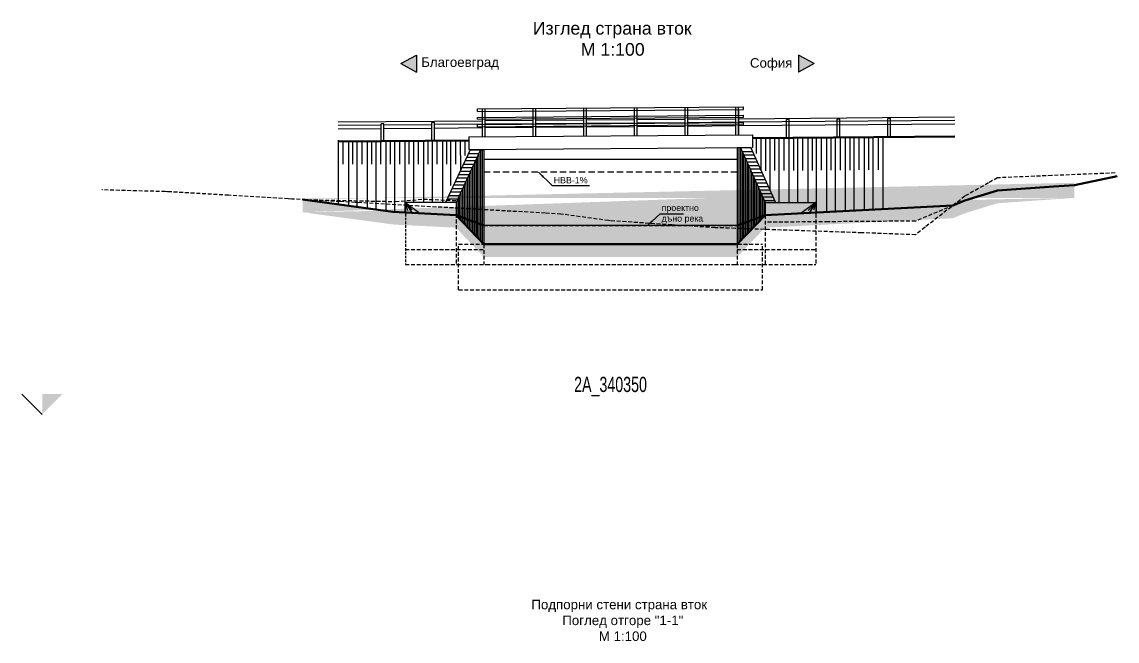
# Model space of a CAD drawing. Header units: centimetres. Extents: x 8495135 to 959133560, y 4530079 to 463453963.
# Drawn here: x 958985873 to 958990197, y 463401095 to 463403538 of the extents above; entities that cross this region are included whole.
import ezdxf
from ezdxf.enums import TextEntityAlignment as Align

# ---------------------------------------------------------------- set-up
doc = ezdxf.new("R2010")
doc.units = ezdxf.units.CM
doc.header["$LTSCALE"] = 0.1
doc.linetypes.add('DASHED', pattern=[0.75, 0.5, -0.25])
doc.layers.add('31_VERT_ALIGNM', color=1, linetype='Continuous', lineweight=50)
for name, color, linetype in [('40_PROFILE_NUMBER', 7, 'Continuous'), ('40_REF_ELEV', 7, 'Continuous'), ('br_dimension', 1, 'Continuous'), ('br_hatch', 9, 'Continuous'), ('br_hatch_dark', 8, 'Continuous'), ('br_hatch_tumen', 8, 'Continuous'), ('br_view_yellow', 2, 'Continuous'), ('Kustendilska voda', 12, 'Continuous')]:
    doc.layers.add(name, color=color, linetype=linetype)
doc.styles.add('MM 1 to 100', font='arial.ttf', dxfattribs={"height": 25})
doc.styles.add('MM 1 to 150', font='arial.ttf', dxfattribs={"height": 37.5})
doc.styles.add('MM 1 to 50', font='arial.ttf', dxfattribs={"height": 12.5})
doc.styles.add('MM_ARIAL', font='arial.ttf')
doc.styles.add('PLATEIA', font='CGSAPPS.SHX')
doc.dimstyles.new('MM DIM 1 to 100', dxfattribs={"dimscale": 10, "dimtxt": 2.5, "dimasz": 2.5, "dimexe": 2.1, "dimexo": 1.5, "dimgap": 1.5, "dimtad": 1, "dimdec": 0, "dimdsep": 46, "dimtxsty": 'MM_ARIAL', "dimcen": 3, "dimclrd": 1, "dimclre": 1, "dimclrt": 7, "dimaunit": 2, "dimadec": 1, "dimazin": 0, "dimtp": 100, "dimtm": 3, "dimtfac": 1, "dimtdec": 0, "dimtix": 1, "dimtmove": 0, "dimatfit": 3, "dimfxl": 0, "dimtolj": 1, "dimtzin": 0, "dimarcsym": 0})

msp = doc.modelspace()

# ---------------------------------------------------------------- hatches: boundary and pattern name
at = {"layer": 'br_hatch'}
h = msp.add_hatch(dxfattribs=at)
h.set_pattern_fill('EARTH', color=256, scale=5, angle=45)
h.set_pattern_definition([(45, (950484482.08, 458887364.23), (4e-15, 44.90128061), [31.75, -31.75]), (45, (950484473.66, 458887372.65), (4e-15, 44.90128061), [31.75, -31.75]), (45, (950484465.24, 458887381.07), (4e-15, 44.90128061), [31.75, -31.75]), (135, (950484465.24, 458887386.682), (-44.90128061, 4e-15), [31.75, -31.75]), (135, (950484473.66, 458887395.1), (-44.90128061, 4e-15), [31.75, -31.75]), (135, (950484482.08, 458887403.52), (-44.90128061, 4e-15), [31.75, -31.75])])
edge = h.paths.add_edge_path()
edge.add_line((958986981.15, 463402836.82), (958987344.44, 463402788.08))
edge.add_line((958987344.44, 463402788.08), (958987587.07, 463402776.07))
edge.add_line((958987587.07, 463402776.07), (958987697.07, 463402660.34))
edge.add_line((958987697.07, 463402660.34), (958988697.07, 463402660.34))
edge.add_line((958988697.07, 463402660.34), (958988807.07, 463402776.07))
edge.add_line((958988807.07, 463402776.07), (958989548.74, 463402813.26))
edge.add_line((958989548.74, 463402813.26), (958989596.17, 463402832.96))
edge.add_line((958989596.17, 463402832.96), (958989724.87, 463402872.53))
edge.add_line((958989724.87, 463402872.53), (958990028.77, 463402893.7))
edge.add_line((958986981.15, 463402786.82), (958987344.44, 463402738.08))
edge.add_line((958987344.44, 463402738.08), (958987587.07, 463402726.07))
edge.add_line((958987587.07, 463402726.07), (958987697.07, 463402610.34))
edge.add_line((958987697.07, 463402610.34), (958988697.07, 463402610.34))
edge.add_line((958988697.07, 463402610.34), (958988807.07, 463402726.07))
edge.add_line((958988807.07, 463402726.07), (958989548.74, 463402763.26))
edge.add_line((958989548.74, 463402763.26), (958989596.17, 463402782.96))
edge.add_line((958989596.17, 463402782.96), (958989724.87, 463402822.53))
edge.add_line((958989724.87, 463402822.53), (958990028.77, 463402843.7))
edge.add_line((958986981.15, 463402786.82), (958986981.15, 463402842.45))
edge.add_line((958990028.77, 463402843.7), (958990028.77, 463402903.27))
at = {"layer": 'br_hatch_dark', "ltscale": 0.5}
h = msp.add_hatch(color=256, dxfattribs=at)
h.dxf.hatch_style = 1
h.paths.add_polyline_path([(958987431.1, 463403339.99), (958987431.1, 463403407.14), (958987369.61, 463403373.57)])
h = msp.add_hatch(color=256, dxfattribs=at)
h.dxf.hatch_style = 1
h.paths.add_polyline_path([(958988939.58, 463403339.99), (958988939.58, 463403407.14), (958989001.07, 463403373.57)])

# ---------------------------------------------------------------- linework, layer by layer
at = {"layer": '31_VERT_ALIGNM'}
for p, q in [((958988757.05, 463403078.97), (958989555.82, 463403085.21)), ((958987121.81, 463403066.2), (958987637.05, 463403070.22)), ((958987337.07, 463402788.44), (958986981.15, 463402836.82)), ((958987337.07, 463402788.44), (958987587.07, 463402776.07)), ((958989548.77, 463402813.26), (958988807.07, 463402776.07)), ((958987697.07, 463402734.68), (958987587.07, 463402776.07)), ((958987587.07, 463402776.07), (958987697.07, 463402660.34)), ((958988697.07, 463402734.68), (958988807.07, 463402776.07)), ((958988807.07, 463402776.07), (958988697.07, 463402660.34)), ((958987697.07, 463402660.34), (958988697.07, 463402660.34))]:
    msp.add_line(p, q, dxfattribs=at)
msp.add_lwpolyline([(958990197.07, 463402929.58), (958990028.77, 463402893.7), (958989947.23, 463402888.02), (958989724.87, 463402872.53), (958989596.17, 463402832.96), (958989548.74, 463402813.26)], dxfattribs=at)
at = {"layer": '40_REF_ELEV'}
msp.add_line((958985953.07, 463401989.38), (958985873.07, 463402069.38), dxfattribs=at)
msp.add_solid([(958985953.07, 463401989.38), (958986033.07, 463402069.38), (958985953.07, 463402069.38)], dxfattribs=at)
at = {"layer": 'br_dimension'}
for p, q in [((958987672.08, 463403194.5), (958988722.05, 463403202.7)), ((958987672.08, 463403184.5), (958987672.08, 463403194.5)), ((958987672.08, 463403184.5), (958988722.05, 463403192.7)), ((958987672.08, 463403161.41), (958988722.05, 463403169.61)), ((958987692.17, 463403084.65), (958987692.17, 463403194.65)), ((958987702.17, 463403084.73), (958987702.17, 463403194.73)), ((958987892.17, 463403086.22), (958987892.17, 463403196.22)), ((958987902.17, 463403086.3), (958987902.17, 463403196.3)), ((958988092.17, 463403087.78), (958988092.17, 463403197.78)), ((958988102.17, 463403087.86), (958988102.17, 463403197.86)), ((958988292.16, 463403089.34), (958988292.16, 463403199.34)), ((958988302.16, 463403089.42), (958988302.16, 463403199.42)), ((958988492.16, 463403090.9), (958988492.16, 463403200.9)), ((958988502.16, 463403090.98), (958988502.16, 463403200.98)), ((958988692.16, 463403092.47), (958988692.16, 463403202.47)), ((958988702.16, 463403092.55), (958988702.16, 463403202.55)), ((958988722.05, 463403192.7), (958988722.05, 463403202.7)), ((958988722.05, 463403162.76), (958988722.05, 463403169.61)), ((958987672.08, 463403154.56), (958988722.05, 463403162.76)), ((958987672.08, 463403154.56), (958987672.08, 463403161.41)), ((958987672.08, 463403154.56), (958987672.08, 463403161.41)), ((958987672.08, 463403133.52), (958988722.05, 463403141.73)), ((958987672.08, 463403124.56), (958987672.08, 463403133.52)), ((958987672.08, 463403124.56), (958987672.08, 463403133.52)), ((958987672.08, 463403124.56), (958988722.05, 463403132.77)), ((958988722.05, 463403132.77), (958988722.05, 463403141.73)), ((958988697.07, 463402734.68), (958987697.07, 463402734.68))]:
    msp.add_line(p, q, dxfattribs=at)
at = {"layer": 'br_dimension', "ltscale": 3}
msp.add_line((958988702.16, 463403192.48), (958988702.16, 463403092.55), dxfattribs=at)
at = {"layer": 'br_hatch'}
for p, q in [((958987121.77, 463403143.8), (958987692.17, 463403148.26)), ((958987121.81, 463403130.95), (958987292.14, 463403132.28)), ((958987302.14, 463403136.09), (958987292.14, 463403136.09)), ((958987292.14, 463403067.57), (958987292.14, 463403136.08)), ((958987302.14, 463403067.61), (958987302.14, 463403136.09)), ((958987302.14, 463403132.36), (958987492.12, 463403133.84)), ((958987502.12, 463403140.64), (958987492.12, 463403140.64)), ((958987492.12, 463403071.63), (958987492.12, 463403140.63)), ((958987502.12, 463403071.67), (958987502.12, 463403140.64)), ((958987502.12, 463403133.92), (958987692.17, 463403135.4)), ((958987702.17, 463403148.34), (958987892.17, 463403149.82)), ((958987702.17, 463403135.48), (958987892.17, 463403136.97)), ((958987902.17, 463403149.9), (958988092.17, 463403151.38)), ((958987902.17, 463403137.04), (958988092.17, 463403138.53)), ((958987902.17, 463403122.48), (958988092.17, 463403123.97)), ((958988102.17, 463403151.46), (958988292.16, 463403152.95)), ((958988102.17, 463403138.61), (958988292.16, 463403140.09)), ((958988102.17, 463403124.05), (958988292.16, 463403125.53)), ((958988302.16, 463403153.02), (958988492.16, 463403154.51)), ((958988302.16, 463403140.17), (958988492.16, 463403141.65)), ((958988302.16, 463403125.61), (958988492.16, 463403127.09)), ((958988502.16, 463403154.59), (958988692.16, 463403156.07)), ((958988502.16, 463403141.73), (958988692.16, 463403143.22)), ((958988502.16, 463403127.17), (958988692.16, 463403128.66)), ((958988702.16, 463403156.15), (958989555.77, 463403162.82)), ((958988702.16, 463403143.3), (958989555.82, 463403149.96)), ((958988702.16, 463403128.73), (958989555.9, 463403135.4)), ((958988902.23, 463403152.68), (958988892.23, 463403152.68)), ((958988892.23, 463403080.07), (958988892.23, 463403152.67)), ((958988902.23, 463403080.11), (958988902.23, 463403152.68)), ((958989102.22, 463403154.75), (958989092.22, 463403154.75)), ((958989092.22, 463403081.63), (958989092.22, 463403154.73)), ((958989102.22, 463403081.67), (958989102.22, 463403154.75)), ((958989302.2, 463403156.82), (958989292.2, 463403156.82)), ((958989292.2, 463403083.2), (958989292.2, 463403156.8)), ((958989302.2, 463403083.23), (958989302.2, 463403156.82)), ((958987121.9, 463403116.39), (958987292.14, 463403117.72)), ((958987302.14, 463403117.8), (958987492.12, 463403119.28)), ((958987502.12, 463403119.36), (958987692.17, 463403120.84)), ((958987702.17, 463403120.92), (958987892.17, 463403122.41)), ((958988901.28, 463403080.1), (958988901.28, 463402825.34)), ((958988918.96, 463403080.24), (958988918.96, 463402951.64)), ((958988935.29, 463403080.37), (958988935.29, 463402825.34)), ((958988954.97, 463403080.52), (958988954.97, 463402951.95)), ((958988975.49, 463403080.68), (958988975.49, 463402825.34)), ((958988993.17, 463403080.82), (958988993.17, 463402952.22)), ((958989009.5, 463403080.95), (958989009.5, 463402786.22)), ((958989029.18, 463403081.1), (958989029.18, 463402952.53)), ((958989049.7, 463403081.26), (958989049.7, 463402788.24)), ((958989067.38, 463403081.4), (958989067.38, 463402952.8)), ((958989083.7, 463403081.53), (958989083.7, 463402789.94)), ((958989103.39, 463403081.68), (958989103.39, 463402953.11)), ((958989123.91, 463403081.84), (958989123.91, 463402791.96)), ((958989141.59, 463403081.98), (958989141.59, 463402953.38)), ((958989157.91, 463403082.11), (958989157.91, 463402793.66)), ((958989177.6, 463403082.26), (958989177.6, 463402953.69)), ((958989198.12, 463403082.42), (958989198.12, 463402795.68)), ((958989215.8, 463403082.56), (958989215.8, 463402953.96)), ((958989232.12, 463403082.69), (958989232.12, 463402797.38)), ((958989253.82, 463403082.86), (958989253.82, 463402954.26)), ((958989272.32, 463403083), (958989272.32, 463402799.4)), ((958987121.81, 463403070.86), (958987121.81, 463402817.7)), ((958987140.7, 463403066.35), (958987140.7, 463402976.63)), ((958987162.01, 463403066.51), (958987162.01, 463402812.24)), ((958987178.73, 463403066.64), (958987178.73, 463402976.63)), ((958987196.02, 463403066.78), (958987196.02, 463402807.61)), ((958987214.91, 463403066.93), (958987214.91, 463402976.63)), ((958987236.22, 463403067.09), (958987236.22, 463402802.15)), ((958987252.94, 463403067.22), (958987252.94, 463402976.63)), ((958987270.23, 463403067.36), (958987270.23, 463402797.53)), ((958987289.12, 463403067.5), (958987289.12, 463402976.63)), ((958987310.43, 463403067.67), (958987310.43, 463402792.06)), ((958987327.15, 463403067.8), (958987327.15, 463402976.63)), ((958987344.44, 463403067.94), (958987344.44, 463402788.08)), ((958987363.33, 463403068.08), (958987363.33, 463402976.63)), ((958987384.64, 463403068.25), (958987384.64, 463402786.09)), ((958987401.36, 463403068.38), (958987401.36, 463402976.63)), ((958987418.65, 463403068.52), (958987418.65, 463402825.34)), ((958987437.54, 463403068.66), (958987437.54, 463402976.63)), ((958987458.85, 463403068.83), (958987458.85, 463402825.34)), ((958987475.57, 463403068.96), (958987475.57, 463402976.63)), ((958987492.86, 463403069.1), (958987492.86, 463402825.34)), ((958987511.75, 463403069.24), (958987511.75, 463402976.63)), ((958987533.06, 463403069.41), (958987533.06, 463402825.34)), ((958987549.77, 463403069.54), (958987549.77, 463402976.63)), ((958987566.95, 463402892.34), (958987566.88, 463403069.68)), ((958987584.92, 463403069.82), (958987584.92, 463402976.63)), ((958987605.39, 463402952.67), (958987605.34, 463403069.98)), ((958987622.24, 463403070.11), (958987622.24, 463403011.32)), ((958988703.82, 463403041.01), (958988703.82, 463402667.44)), ((958988710.04, 463403041.01), (958988710.04, 463402673.98)), ((958988771.89, 463403079.09), (958988771.89, 463403018.75)), ((958988792.08, 463402951.01), (958988792.13, 463403079.25)), ((958988809.39, 463403079.38), (958988809.39, 463402950.81)), ((958988827.18, 463402873.06), (958988827.26, 463403079.52)), ((958988844.75, 463403079.66), (958988844.75, 463402951.06)), ((958988861.08, 463403079.79), (958988861.08, 463402825.34)), ((958988880.76, 463403079.94), (958988880.76, 463402951.37)), ((958987629.56, 463403004.91), (958987671.17, 463403004.91)), ((958987636.03, 463403018.71), (958987677.63, 463403018.71)), ((958987671.17, 463403004.91), (958987671.17, 463402687.59)), ((958987677.63, 463403018.71), (958987677.63, 463402680.79)), ((958987684.2, 463403032.73), (958987684.2, 463402673.88)), ((958987690.76, 463403032.73), (958987690.76, 463402666.97)), ((958988716.25, 463403026.99), (958988757.86, 463403026.99)), ((958988716.25, 463403026.99), (958988716.25, 463402680.52)), ((958988722.47, 463403013.18), (958988764.07, 463403013.18)), ((958988722.47, 463403013.18), (958988722.47, 463402687.06)), ((958988728.69, 463402999.38), (958988770.29, 463402999.38)), ((958988728.69, 463402999.38), (958988728.69, 463402693.6)), ((958987610.17, 463402963.49), (958987651.77, 463402963.49)), ((958987616.63, 463402977.3), (958987658.24, 463402977.3)), ((958987623.1, 463402991.1), (958987664.7, 463402991.1)), ((958987651.77, 463402963.49), (958987651.77, 463402707.99)), ((958987658.24, 463402977.3), (958987658.24, 463402701.19)), ((958987664.7, 463402991.1), (958987664.7, 463402694.39)), ((958988734.9, 463402985.57), (958988776.51, 463402985.57)), ((958988734.9, 463402985.57), (958988734.9, 463402700.14)), ((958988741.12, 463402971.77), (958988782.73, 463402971.77)), ((958988741.12, 463402971.77), (958988741.12, 463402706.68)), ((958988747.34, 463402957.96), (958988788.94, 463402957.96)), ((958988747.34, 463402957.96), (958988747.34, 463402713.23)), ((958987584.31, 463402908.27), (958987625.91, 463402908.27)), ((958987590.77, 463402922.08), (958987632.38, 463402922.08)), ((958987597.24, 463402935.88), (958987638.84, 463402935.88)), ((958987603.7, 463402949.69), (958987645.31, 463402949.69)), ((958987625.91, 463402908.27), (958987625.91, 463402735.2)), ((958987632.38, 463402922.08), (958987632.38, 463402728.4)), ((958987638.84, 463402935.88), (958987638.84, 463402721.6)), ((958987645.31, 463402949.69), (958987645.31, 463402714.8)), ((958988753.56, 463402944.16), (958988795.16, 463402944.16)), ((958988753.56, 463402944.16), (958988753.56, 463402719.77)), ((958988759.77, 463402930.35), (958988801.38, 463402930.35)), ((958988759.77, 463402930.35), (958988759.77, 463402726.31)), ((958988765.99, 463402916.55), (958988807.59, 463402916.55)), ((958988765.99, 463402916.55), (958988765.99, 463402732.85)), ((958987564.91, 463402866.86), (958987606.51, 463402866.86)), ((958987571.37, 463402880.66), (958987612.98, 463402880.66)), ((958987577.84, 463402894.47), (958987619.44, 463402894.47)), ((958987606.51, 463402866.86), (958987606.51, 463402755.61)), ((958987612.98, 463402880.66), (958987612.98, 463402748.81)), ((958987619.44, 463402894.47), (958987619.44, 463402742.01)), ((958988772.21, 463402902.74), (958988813.81, 463402902.74)), ((958988772.21, 463402902.74), (958988772.21, 463402739.39)), ((958988778.43, 463402888.94), (958988820.03, 463402888.94)), ((958988778.43, 463402888.94), (958988778.43, 463402745.93)), ((958988784.64, 463402875.13), (958988826.25, 463402875.13)), ((958988784.64, 463402875.13), (958988784.64, 463402752.47)), ((958987387.07, 463402825.34), (958987444.39, 463402783.13)), ((958987387.07, 463402825.34), (958987395.93, 463402794.06)), ((958987387.07, 463402825.34), (958987413.85, 463402796.38)), ((958987387.07, 463402825.34), (958987412.74, 463402784.7)), ((958987387.07, 463402825.34), (958987387.07, 463402785.97)), ((958987551.98, 463402839.25), (958987593.58, 463402839.25)), ((958987558.44, 463402853.05), (958987600.05, 463402853.05)), ((958987593.58, 463402839.25), (958987593.58, 463402769.21)), ((958987600.05, 463402853.05), (958987600.05, 463402762.41)), ((958988790.86, 463402861.33), (958988832.46, 463402861.33)), ((958988790.86, 463402861.33), (958988790.86, 463402759.01)), ((958988797.08, 463402847.52), (958988838.68, 463402847.52)), ((958988797.08, 463402847.52), (958988797.08, 463402765.56)), ((958988803.29, 463402833.72), (958988844.9, 463402833.72)), ((958988803.29, 463402833.72), (958988803.29, 463402772.1)), ((958989007.07, 463402825.34), (958988949.88, 463402783.23)), ((958989007.07, 463402825.34), (958988977.93, 463402793.83)), ((958989007.07, 463402825.34), (958988981.47, 463402784.81)), ((958989007.07, 463402825.34), (958988998.61, 463402795.48)), ((958989007.07, 463402825.34), (958989007.07, 463402786.1))]:
    msp.add_line(p, q, dxfattribs=at)
at = {"layer": 'br_hatch_dark', "ltscale": 0.5}
for p, q in [((958987369.61, 463403373.57), (958987431.1, 463403407.14)), ((958987431.1, 463403407.14), (958987431.1, 463403339.99)), ((958988939.58, 463403407.14), (958988939.58, 463403339.99)), ((958989001.07, 463403373.57), (958988939.58, 463403407.14)), ((958987369.61, 463403373.57), (958987431.1, 463403339.99)), ((958989001.07, 463403373.57), (958988939.58, 463403339.99))]:
    msp.add_line(p, q, dxfattribs=at)
at = {"layer": 'br_hatch_dark', "linetype": 'DASHED', "ltscale": 300}
for points in [[(958990189.07, 463402941.98), (958989939.07, 463402931.58), (958989724.87, 463402922.78), (958989689.07, 463402902.58), (958989596.17, 463402850.28), (958989439.07, 463402727.68), (958989401.37, 463402698.18), (958989189.07, 463402705.68), (958988939.07, 463402714.48), (958988689.07, 463402723.28), (958988609.67, 463402726.08), (958988439.07, 463402737.18), (958988197.07, 463402753.08), (958988189.07, 463402754.08), (958988001.27, 463402779.78), (958987939.07, 463402783.28), (958987689.07, 463402797.48), (958987439.07, 463402811.58), (958987394.67, 463402814.08), (958987189.07, 463402825.58), (958987129.17, 463402828.88), (958986939.07, 463402839.08), (958986924.17, 463402839.88), (958986689.07, 463402853.78), (958986448.37, 463402867.98), (958986439.07, 463402868.28), (958986189.07, 463402875.18)], [(958986981.15, 463402836.82), (958987348.07, 463402829.33), (958987459.17, 463402838.76), (958987587.07, 463402833.19)], [(958989548.77, 463402813.26), (958989401.37, 463402752.03), (958989057.07, 463402749.44), (958988807.07, 463402747.29)]]:
    msp.add_lwpolyline(points, dxfattribs=at)
at = {"layer": 'br_hatch_tumen', "linetype": 'DASHED', "ltscale": 200}
msp.add_line((958987387.07, 463402825.34), (958987387.07, 463402580.34), dxfattribs=at)
at = {"layer": 'br_hatch_tumen', "linetype": 'DASHED', "ltscale": 300}
for p, q in [((958987587.07, 463402825.34), (958987587.07, 463402580.34)), ((958989007.07, 463402825.34), (958989007.07, 463402580.34)), ((958987697.07, 463402734.68), (958988697.07, 463402734.68)), ((958988807.07, 463402776.07), (958988807.07, 463402580.34)), ((958987597.47, 463402660.34), (958988796.67, 463402660.34)), ((958987597.47, 463402480.34), (958987597.47, 463402660.34)), ((958987697.07, 463402660.34), (958987697.07, 463402580.34)), ((958987707.47, 463402660.34), (958988686.67, 463402660.34)), ((958988697.07, 463402660.34), (958988697.07, 463402580.34)), ((958988796.67, 463402480.34), (958988796.67, 463402660.34)), ((958987387.07, 463402640.41), (958987697.07, 463402640.41)), ((958988697.07, 463402640.34), (958989007.07, 463402640.34)), ((958987387.07, 463402580.34), (958987707.47, 463402580.34)), ((958987707.47, 463402580.34), (958988686.67, 463402580.34)), ((958988686.67, 463402580.34), (958989007.07, 463402580.34)), ((958987597.47, 463402480.34), (958988796.67, 463402480.34))]:
    msp.add_line(p, q, dxfattribs=at)
at = {"layer": 'br_view_yellow'}
for p, q in [((958987637.05, 463403084.22), (958988757.05, 463403092.97)), ((958987637.05, 463403084.22), (958987637.05, 463403034.22)), ((958988757.05, 463403092.97), (958988757.05, 463403042.97)), ((958987637.05, 463403034.22), (958988757.05, 463403042.97)), ((958988697.07, 463403041.01), (958988697.07, 463402660.34)), ((958988751.54, 463403041.01), (958988697.07, 463403041.01)), ((958988709.94, 463403041.01), (958988807.07, 463402825.34)), ((958988751.54, 463403041.01), (958988848.67, 463402825.34)), ((958987642.59, 463403032.73), (958987545.46, 463402825.34)), ((958987684.2, 463403032.73), (958987587.07, 463402825.34)), ((958987642.59, 463403032.73), (958987697.07, 463403032.73)), ((958987697.07, 463403032.73), (958987697.07, 463402660.34)), ((958988697.07, 463402994.68), (958987697.07, 463402994.68)), ((958987587.07, 463402825.34), (958987387.07, 463402825.34)), ((958987587.07, 463402825.34), (958987587.07, 463402776.07)), ((958988807.07, 463402825.34), (958988807.07, 463402776.07)), ((958988807.07, 463402825.34), (958989007.07, 463402825.34))]:
    msp.add_line(p, q, dxfattribs=at)
at = {"layer": 'br_view_yellow', "linetype": 'DASHED', "ltscale": 200}
for p, q in [((958987387.07, 463402825.34), (958987387.07, 463402785.97)), ((958989007.07, 463402825.34), (958989007.07, 463402786.1))]:
    msp.add_line(p, q, dxfattribs=at)
at = {"layer": 'Kustendilska voda', "color": 1, "linetype": 'DASHED', "ltscale": 500}
msp.add_line((958988697.07, 463402944.68), (958987697.07, 463402944.68), dxfattribs=at)

# ---------------------------------------------------------------- texts
at = {"layer": '40_PROFILE_NUMBER', "style": 'PLATEIA', "width": 0.7}
msp.add_text('2A_340350', height=60, dxfattribs=at).set_placement((958988197.07, 463402077.52), align=Align.CENTER)
at = {"layer": 'br_hatch_dark', "ltscale": 0.5, "style": 'MM 1 to 100'}
msp.add_text('Благоевград', height=37.5, dxfattribs=at).set_placement((958987756.72, 463403379.15), align=Align.MIDDLE_RIGHT)
msp.add_text('София', height=37.5, dxfattribs=at).set_placement((958988747.51, 463403376.18), align=Align.MIDDLE_LEFT)
at = {"layer": 'br_view_yellow', "attachment_point": 1}
for s, insert, char_height, width, style in [('\\pi805.1;Изглед страна вток\\P\\pi994.41;М 1:100', (958987085.05, 463403537.97), 50.0003, 1518.3258, 'MM 1 to 150'), ('HBB-1%', (958987972.65, 463402925.97), 25, 179.6726, 'MM 1 to 100'), ('проектно дъно река', (958988398.71, 463402816.86), 25, 179.6726, 'MM 1 to 100'), ('\\pi72.484;Подпорни стени страна вток \\P\\pi194.54;Поглед отгоре "1-1"\\P\\pi338.73;М 1:100', (958987812.19, 463401257.85), 37.5, 860.3594, 'MM 1 to 50')]:
    msp.add_mtext(s, dxfattribs=dict(at, insert=insert, char_height=char_height, width=width, style=style))

# ---------------------------------------------------------------- leaders
at = {"layer": 'br_dimension', "color": 1}
for points in [[(958987912.87, 463402944.68), (958987966.57, 463402892.29), (958988113.64, 463402892.29)], [(958988342.83, 463402734.68), (958988392.64, 463402781.27), (958988484.72, 463402781.27)]]:
    msp.add_leader(points, dimstyle='MM DIM 1 to 100', dxfattribs=at)

doc.saveas('drawing.dxf')
